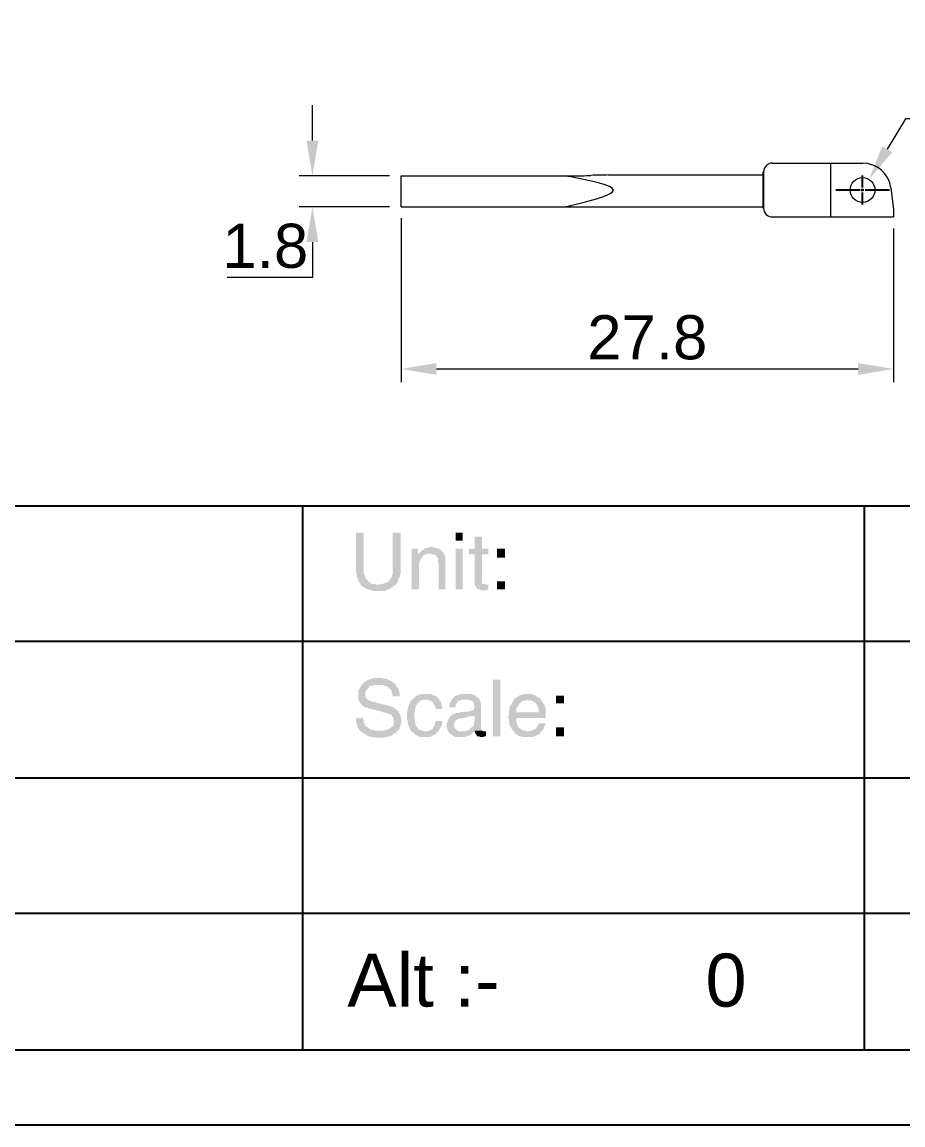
# Model space of a CAD drawing. Header units: millimetres. Extents: x 7018 to 13530, y 4187 to 5692.
# Drawn here: x 7254.3 to 7304.1, y 4951.9 to 5014.3 of the extents above; entities that cross this region are included whole.
import ezdxf

# ---------------------------------------------------------------- set-up
doc = ezdxf.new("R2010")
doc.units = ezdxf.units.MM
doc.linetypes.add('CENTER2', pattern=[28.575, 19.05, -3.175, 3.175, -3.175])
doc.layers.add('Center Line', color=2, linetype='CENTER2')
doc.layers.add('Dimension', color=3, linetype='Continuous')
doc.styles.get("Standard").update_dxf_attribs({"font": 'arial.ttf'})
doc.dimstyles.new('1', dxfattribs={"dimtxt": 2, "dimasz": 2, "dimexe": 0.75, "dimexo": 0.65, "dimgap": 0.5, "dimtad": 1, "dimtoh": 1, "dimdec": 1, "dimzin": 1, "dimdsep": 46, "dimtxsty": 'Standard', "dimcen": 0, "dimclrd": 256, "dimclre": 256, "dimclrt": 256, "dimadec": 0, "dimazin": 0, "dimtfac": 1, "dimtdec": 1, "dimtofl": 0, "dimtmove": 0, "dimatfit": 3, "dimfxl": 0.5, "dimlwd": 9, "dimlwe": 9, "dimarcsym": 0})

# ---------------------------------------------------------------- blocks, each defined once
blk = doc.blocks.new('*U1596')
at = {"layer": 'Center Line', "color": 0, "linetype": 'CENTER2', "transparency": 16777216}
for p, q in [((0, 0.14), (0, 1.52)), ((-0.82, 0), (-0.14, 0)), ((0.14, 0), (0.82, 0)), ((0, -1.52), (0, -0.14))]:
    blk.add_line(p, q, dxfattribs=at)
at = {"layer": 'Center Line', "color": 0, "linetype": 'Continuous', "transparency": 16777216}
for p, q in [((-0.07, 0), (0.07, 0)), ((0, -0.07), (0, 0.07))]:
    blk.add_line(p, q, dxfattribs=at)
blk = doc.blocks.new('*D3086')
at = {"layer": 'Defpoints', "color": 0, "ltscale": 5, "transparency": 16777216}
for p in [(7302.157, 5005.372), (7301.433, 5004.174)]:
    blk.add_point(p, dxfattribs=at)
at = {"layer": 'Dimension', "lineweight": 9, "ltscale": 5, "transparency": 16777216}
for p, q in [((7304.228, 5008.794), (7303.193, 5007.083)), ((7315.747, 5008.794), (7304.228, 5008.794))]:
    blk.add_line(p, q, dxfattribs=at)
at = {"layer": 'Dimension', "ltscale": 5, "transparency": 16777216}
blk.add_solid([(7302.908, 5007.255), (7303.478, 5006.91), (7302.157, 5005.372)], dxfattribs=at)
at = {"layer": 'Dimension', "ltscale": 5, "transparency": 16777216, "insert": (7310.238, 5011.116), "char_height": 2, "attachment_point": 5}
blk.add_mtext('∅1.4{\\H1.5;\\S+0.02^ -0;}', dxfattribs=at)
blk = doc.blocks.new('*D3087')
at = {"layer": 'Defpoints', "color": 0, "ltscale": 5, "transparency": 16777216}
for p in [(7275.695, 5003.823), (7303.542, 5003.25), (7303.542, 4994.647)]:
    blk.add_point(p, dxfattribs=at)
at = {"layer": 'Dimension', "lineweight": 9, "ltscale": 5, "transparency": 16777216}
for p, q in [((7275.695, 5003.173), (7275.695, 4993.897)), ((7303.542, 5002.6), (7303.542, 4993.897)), ((7277.695, 4994.647), (7301.542, 4994.647))]:
    blk.add_line(p, q, dxfattribs=at)
at = {"layer": 'Dimension', "ltscale": 5, "transparency": 16777216}
for points in [[(7277.695, 4994.98), (7277.695, 4994.313), (7275.695, 4994.647)], [(7301.542, 4994.98), (7301.542, 4994.313), (7303.542, 4994.647)]]:
    blk.add_solid(points, dxfattribs=at)
at = {"layer": 'Dimension', "ltscale": 5, "transparency": 16777216, "insert": (7289.619, 4996.423), "char_height": 2.5, "attachment_point": 5}
blk.add_mtext('27.8', dxfattribs=at)
blk = doc.blocks.new('*D3088')
at = {"layer": 'Defpoints', "color": 0, "ltscale": 5, "transparency": 16777216}
for p in [(7275.695, 5005.573), (7270.678, 5003.823), (7275.695, 5003.823)]:
    blk.add_point(p, dxfattribs=at)
at = {"layer": 'Dimension', "lineweight": 9, "ltscale": 5, "transparency": 16777216}
for p, q in [((7270.678, 5007.573), (7270.678, 5009.573)), ((7275.045, 5005.573), (7269.928, 5005.573)), ((7275.045, 5003.823), (7269.928, 5003.823)), ((7270.678, 5001.823), (7270.678, 4999.823)), ((7270.678, 4999.823), (7265.857, 4999.823))]:
    blk.add_line(p, q, dxfattribs=at)
at = {"layer": 'Dimension', "ltscale": 5, "transparency": 16777216}
for points in [[(7270.345, 5007.573), (7271.011, 5007.573), (7270.678, 5005.573)], [(7270.345, 5001.823), (7271.011, 5001.823), (7270.678, 5003.823)]]:
    blk.add_solid(points, dxfattribs=at)
at = {"layer": 'Dimension', "ltscale": 5, "transparency": 16777216, "insert": (7268.017, 5001.599), "char_height": 2.5, "attachment_point": 5}
blk.add_mtext('1.8', dxfattribs=at)

msp = doc.modelspace()

# ---------------------------------------------------------------- hatches: boundary and pattern name
at = {"transparency": 33554559}
for points in [[(7273.585, 4985.378), (7273.134, 4985.378), (7273.134, 4983.166), (7273.179, 4983.076), (7273.179, 4982.895), (7273.224, 4982.805), (7273.269, 4982.715), (7273.269, 4982.624), (7273.314, 4982.579), (7273.359, 4982.534), (7273.405, 4982.444), (7274.397, 4982.444), (7274.307, 4982.444), (7274.217, 4982.489), (7274.036, 4982.489), (7273.991, 4982.534), (7273.901, 4982.579), (7273.856, 4982.624), (7273.811, 4982.67), (7273.766, 4982.715), (7273.72, 4982.76), (7273.675, 4982.85), (7273.675, 4982.895), (7273.63, 4982.986), (7273.585, 4983.076), (7273.585, 4983.347)], [(7275.661, 4985.378), (7275.21, 4985.378), (7275.21, 4983.347), (7275.21, 4983.031), (7275.165, 4982.94), (7275.165, 4982.895), (7275.12, 4982.805), (7275.074, 4982.76), (7275.029, 4982.67), (7274.984, 4982.624), (7274.894, 4982.579), (7274.849, 4982.534), (7274.759, 4982.534), (7274.668, 4982.489), (7274.578, 4982.489), (7274.488, 4982.444), (7273.405, 4982.444), (7273.45, 4982.399), (7273.495, 4982.354), (7273.585, 4982.309), (7273.63, 4982.263), (7273.72, 4982.218), (7273.766, 4982.173), (7273.856, 4982.173), (7273.946, 4982.128), (7274.036, 4982.128), (7274.127, 4982.083), (7274.759, 4982.083), (7274.849, 4982.128), (7274.939, 4982.173), (7274.984, 4982.173), (7275.074, 4982.218), (7275.12, 4982.263), (7275.21, 4982.309), (7275.255, 4982.354), (7275.345, 4982.399), (7275.345, 4982.444), (7275.435, 4982.489), (7275.481, 4982.579), (7275.526, 4982.624), (7275.526, 4982.715), (7275.571, 4982.805), (7275.616, 4982.85), (7275.616, 4982.94), (7275.661, 4983.031), (7275.661, 4983.347)], [(7279.181, 4984.926), (7279.181, 4985.378), (7278.775, 4985.378), (7278.775, 4984.926)], [(7280.265, 4985.152), (7279.858, 4985.152), (7279.858, 4984.475), (7279.543, 4984.475), (7279.543, 4984.159), (7279.858, 4984.159), (7279.858, 4982.444), (7279.904, 4982.354), (7279.949, 4982.309), (7279.949, 4982.263), (7279.994, 4982.218), (7280.039, 4982.173), (7280.129, 4982.173), (7280.22, 4982.128), (7280.49, 4982.128), (7280.626, 4982.173), (7280.626, 4982.444), (7280.49, 4982.444), (7280.4, 4982.489), (7280.31, 4982.489), (7280.265, 4982.534), (7280.265, 4984.159), (7280.626, 4984.159), (7280.626, 4984.475), (7280.265, 4984.475)], [(7276.654, 4984.475), (7276.293, 4984.475), (7276.293, 4982.173), (7276.699, 4982.173), (7276.699, 4983.392), (7276.699, 4983.617), (7276.744, 4983.708), (7276.744, 4983.798), (7276.789, 4983.843), (7276.835, 4983.933), (7276.88, 4983.978), (7276.88, 4983.978), (7276.925, 4984.069), (7276.97, 4984.114), (7276.654, 4984.159)], [(7277.376, 4984.565), (7277.286, 4984.565), (7277.196, 4984.52), (7277.105, 4984.52), (7277.015, 4984.475), (7276.97, 4984.43), (7276.88, 4984.385), (7276.835, 4984.339), (7276.744, 4984.249), (7276.654, 4984.159), (7276.97, 4984.114), (7277.06, 4984.159), (7277.151, 4984.159), (7277.196, 4984.204), (7278.098, 4984.204), (7278.053, 4984.294), (7278.008, 4984.339), (7277.963, 4984.385), (7277.918, 4984.43), (7277.828, 4984.475), (7277.737, 4984.475), (7277.692, 4984.52), (7277.602, 4984.52), (7277.512, 4984.565)], [(7278.098, 4984.204), (7277.286, 4984.204), (7277.376, 4984.204), (7277.466, 4984.159), (7277.557, 4984.159), (7277.647, 4984.114), (7277.692, 4984.069), (7277.692, 4984.024), (7277.737, 4983.978), (7277.782, 4983.933), (7277.782, 4983.708), (7277.828, 4983.617), (7277.828, 4982.173), (7278.189, 4982.173), (7278.189, 4983.978), (7278.143, 4984.069), (7278.143, 4984.159)], [(7279.181, 4982.173), (7279.181, 4984.475), (7278.775, 4984.475), (7278.775, 4982.173)], [(7281.573, 4983.978), (7281.573, 4984.475), (7281.122, 4984.475), (7281.122, 4983.978)], [(7281.573, 4982.173), (7281.573, 4982.624), (7281.122, 4982.624), (7281.122, 4982.173)], [(7273.495, 4976.802), (7273.45, 4976.757), (7273.405, 4976.667), (7273.359, 4976.577), (7273.314, 4976.532), (7273.269, 4976.441), (7273.269, 4975.945), (7273.314, 4975.855), (7273.359, 4975.809), (7273.405, 4975.719), (7273.45, 4975.674), (7273.45, 4975.629), (7273.54, 4975.584), (7273.585, 4975.539), (7273.675, 4975.494), (7273.766, 4975.494), (7273.856, 4975.448), (7273.946, 4975.403), (7274.036, 4975.403), (7274.578, 4975.268), (7274.668, 4975.223), (7274.804, 4975.223), (7274.894, 4975.178), (7274.984, 4975.133), (7275.029, 4975.133), (7275.12, 4975.087), (7275.165, 4975.042), (7275.165, 4975.042), (7275.21, 4974.952), (7275.255, 4974.907), (7275.255, 4974.817), (7275.3, 4974.726), (7275.3, 4974.636), (7275.255, 4974.591), (7275.255, 4974.501), (7275.21, 4974.41), (7275.12, 4974.365), (7275.074, 4974.32), (7275.074, 4974.32), (7274.984, 4974.275), (7274.939, 4974.23), (7274.849, 4974.23), (7274.759, 4974.185), (7274.488, 4974.185), (7273.405, 4974.14), (7273.495, 4974.094), (7273.54, 4974.049), (7273.63, 4974.004), (7273.675, 4973.959), (7273.766, 4973.914), (7273.811, 4973.869), (7273.901, 4973.869), (7273.991, 4973.824), (7274.172, 4973.824), (7274.262, 4973.779), (7274.668, 4973.779), (7274.759, 4973.824), (7274.939, 4973.824), (7274.984, 4973.869), (7275.074, 4973.869), (7275.165, 4973.914), (7275.21, 4973.959), (7275.3, 4974.004), (7275.345, 4974.049), (7275.39, 4974.049), (7275.435, 4974.094), (7275.481, 4974.185), (7275.571, 4974.23), (7275.616, 4974.32), (7275.616, 4974.365), (7275.661, 4974.456), (7275.661, 4974.546), (7275.706, 4974.636), (7275.706, 4974.862), (7275.661, 4974.952), (7275.661, 4975.042), (7275.616, 4975.133), (7275.571, 4975.178), (7275.571, 4975.268), (7275.481, 4975.313), (7275.481, 4975.313), (7275.435, 4975.358), (7275.39, 4975.403), (7275.3, 4975.448), (7275.255, 4975.494), (7275.165, 4975.539), (7275.074, 4975.584), (7274.984, 4975.584), (7274.849, 4975.629), (7274.307, 4975.764), (7274.307, 4975.764), (7274.172, 4975.809), (7274.082, 4975.809), (7273.991, 4975.855), (7273.901, 4975.9), (7273.856, 4975.9), (7273.811, 4975.945), (7273.766, 4975.99), (7273.72, 4976.035), (7273.675, 4976.125), (7273.675, 4976.351), (7273.72, 4976.441), (7273.766, 4976.532), (7273.811, 4976.577), (7273.856, 4976.622), (7273.901, 4976.667), (7273.946, 4976.712), (7274.036, 4976.712), (7274.127, 4976.757), (7274.397, 4976.757)], [(7274.397, 4977.163), (7274.172, 4977.163), (7274.082, 4977.118), (7273.991, 4977.118), (7273.901, 4977.073), (7273.856, 4977.073), (7273.766, 4977.028), (7273.72, 4976.983), (7273.63, 4976.938), (7273.585, 4976.893), (7273.54, 4976.848), (7273.495, 4976.802), (7274.397, 4976.757), (7274.668, 4976.757), (7274.759, 4976.712), (7274.849, 4976.712), (7274.894, 4976.667), (7274.984, 4976.622), (7274.984, 4976.577), (7275.074, 4976.532), (7275.12, 4976.486), (7275.165, 4976.396), (7275.165, 4976.306), (7275.21, 4976.216), (7275.21, 4976.125), (7275.616, 4976.125), (7275.616, 4976.306), (7275.571, 4976.396), (7275.571, 4976.486), (7275.526, 4976.577), (7275.481, 4976.622), (7275.435, 4976.712), (7275.39, 4976.757), (7275.345, 4976.848), (7275.255, 4976.893), (7275.255, 4976.893), (7275.165, 4976.983), (7275.12, 4976.983), (7275.029, 4977.028), (7274.939, 4977.073), (7274.894, 4977.118), (7274.713, 4977.118), (7274.623, 4977.163), (7274.533, 4977.163)], [(7280.896, 4973.869), (7280.896, 4977.073), (7281.303, 4977.073), (7281.303, 4973.869)], [(7277.105, 4976.261), (7276.835, 4976.261), (7276.744, 4976.216), (7276.654, 4976.171), (7276.564, 4976.171), (7276.519, 4976.125), (7276.428, 4976.035), (7276.383, 4975.99), (7276.338, 4975.945), (7277.151, 4975.945), (7277.241, 4975.9), (7277.331, 4975.9), (7277.421, 4975.855), (7277.466, 4975.809), (7277.512, 4975.719), (7277.557, 4975.674), (7277.602, 4975.584), (7277.647, 4975.494), (7277.647, 4975.403), (7278.008, 4975.403), (7278.008, 4975.629), (7277.963, 4975.674), (7277.963, 4975.764), (7277.918, 4975.855), (7277.873, 4975.9), (7277.828, 4975.99), (7277.737, 4976.035), (7277.737, 4976.08), (7277.692, 4976.125), (7277.602, 4976.171), (7277.512, 4976.171), (7277.466, 4976.216), (7277.376, 4976.261), (7277.196, 4976.261)], [(7279.362, 4976.261), (7279.046, 4976.261), (7278.956, 4976.216), (7278.866, 4976.171), (7278.82, 4976.171), (7278.73, 4976.125), (7278.685, 4976.08), (7278.64, 4976.035), (7278.595, 4975.99), (7278.55, 4975.945), (7278.504, 4975.855), (7278.459, 4975.764), (7278.414, 4975.674), (7278.414, 4975.494), (7278.775, 4975.494), (7278.775, 4975.629), (7278.82, 4975.719), (7278.866, 4975.764), (7278.911, 4975.855), (7278.956, 4975.855), (7279.046, 4975.9), (7279.136, 4975.945), (7280.129, 4975.945), (7280.084, 4976.035), (7279.994, 4976.08), (7279.949, 4976.125), (7279.904, 4976.171), (7279.813, 4976.216), (7279.768, 4976.216), (7279.678, 4976.261), (7279.452, 4976.261)], [(7282.882, 4976.261), (7282.657, 4976.261), (7282.566, 4976.216), (7282.476, 4976.216), (7282.386, 4976.171), (7282.341, 4976.125), (7282.25, 4976.08), (7282.205, 4976.035), (7282.115, 4975.99), (7282.07, 4975.945), (7282.882, 4975.9), (7283.063, 4975.9), (7283.153, 4975.855), (7283.198, 4975.809), (7283.288, 4975.764), (7283.334, 4975.719), (7283.334, 4975.719), (7283.379, 4975.629), (7283.424, 4975.584), (7283.424, 4975.494), (7283.469, 4975.403), (7283.469, 4975.223), (7282.205, 4975.223), (7281.799, 4975.178), (7281.799, 4975.087), (7281.754, 4974.997), (7281.754, 4974.907), (7281.799, 4974.817), (7281.799, 4974.636), (7281.844, 4974.546), (7281.844, 4974.456), (7281.889, 4974.41), (7281.935, 4974.32), (7281.98, 4974.23), (7282.025, 4974.185), (7282.07, 4974.14), (7282.882, 4974.14), (7282.792, 4974.14), (7282.702, 4974.185), (7282.612, 4974.185), (7282.521, 4974.23), (7282.476, 4974.275), (7282.386, 4974.32), (7282.341, 4974.365), (7282.341, 4974.41), (7282.296, 4974.456), (7282.25, 4974.546), (7282.25, 4974.591), (7282.205, 4974.681), (7282.205, 4974.907), (7283.875, 4974.907), (7283.875, 4975.403), (7283.83, 4975.494), (7283.83, 4975.584), (7283.785, 4975.674), (7283.74, 4975.719), (7283.695, 4975.809), (7283.65, 4975.855), (7283.604, 4975.945), (7283.559, 4975.99), (7283.514, 4976.035), (7283.424, 4976.08), (7283.379, 4976.125), (7283.288, 4976.171), (7283.243, 4976.216), (7283.153, 4976.216), (7283.063, 4976.261), (7282.973, 4976.261)], [(7284.913, 4975.719), (7284.913, 4976.171), (7284.462, 4976.171), (7284.462, 4975.719)], [(7276.338, 4975.945), (7276.248, 4975.855), (7276.203, 4975.809), (7276.203, 4975.719), (7276.158, 4975.674), (7276.112, 4975.584), (7276.112, 4975.494), (7276.067, 4975.403), (7276.067, 4975.313), (7276.022, 4975.223), (7276.022, 4974.862), (7276.067, 4974.771), (7276.067, 4974.591), (7276.112, 4974.501), (7276.158, 4974.41), (7276.158, 4974.32), (7276.203, 4974.275), (7276.248, 4974.185), (7276.293, 4974.14), (7277.06, 4974.14), (7276.925, 4974.14), (7276.88, 4974.185), (7276.789, 4974.23), (7276.699, 4974.23), (7276.654, 4974.32), (7276.609, 4974.365), (7276.564, 4974.41), (7276.519, 4974.501), (7276.519, 4974.546), (7276.474, 4974.636), (7276.474, 4974.817), (7276.428, 4974.952), (7276.428, 4975.133), (7276.474, 4975.223), (7276.474, 4975.403), (7276.519, 4975.494), (7276.519, 4975.584), (7276.564, 4975.629), (7276.609, 4975.674), (7276.609, 4975.719), (7276.699, 4975.764), (7276.744, 4975.855), (7276.835, 4975.9), (7276.88, 4975.9), (7276.97, 4975.945), (7277.06, 4975.945)], [(7280.129, 4975.945), (7279.317, 4975.945), (7279.497, 4975.945), (7279.543, 4975.9), (7279.633, 4975.9), (7279.723, 4975.855), (7279.768, 4975.809), (7279.813, 4975.719), (7279.813, 4975.629), (7279.858, 4975.539), (7279.858, 4975.539), (7279.813, 4975.448), (7279.813, 4975.403), (7279.768, 4975.358), (7279.678, 4975.313), (7279.633, 4975.313), (7279.543, 4975.268), (7279.046, 4975.223), (7278.911, 4975.178), (7278.82, 4975.178), (7278.73, 4975.133), (7278.685, 4975.133), (7278.595, 4975.087), (7279.858, 4975.042), (7279.858, 4974.726), (7279.813, 4974.636), (7279.813, 4974.501), (7279.768, 4974.41), (7279.678, 4974.365), (7279.633, 4974.32), (7279.588, 4974.275), (7279.543, 4974.23), (7279.452, 4974.185), (7279.362, 4974.185), (7279.272, 4974.14), (7278.369, 4974.14), (7278.414, 4974.049), (7278.504, 4974.004), (7278.55, 4973.959), (7278.595, 4973.914), (7278.685, 4973.869), (7278.775, 4973.824), (7279.317, 4973.824), (7279.362, 4973.869), (7279.452, 4973.869), (7279.543, 4973.914), (7279.633, 4973.959), (7279.678, 4974.004), (7279.768, 4974.094), (7279.768, 4974.094), (7279.858, 4974.185), (7280.265, 4974.185), (7280.22, 4974.275), (7280.22, 4975.719), (7280.174, 4975.809), (7280.174, 4975.9)], [(7282.07, 4975.945), (7282.07, 4975.9), (7281.98, 4975.809), (7281.98, 4975.764), (7281.935, 4975.674), (7281.889, 4975.629), (7281.844, 4975.539), (7281.844, 4975.448), (7281.799, 4975.358), (7281.799, 4975.178), (7282.205, 4975.223), (7282.205, 4975.403), (7282.25, 4975.494), (7282.296, 4975.539), (7282.341, 4975.629), (7282.386, 4975.674), (7282.386, 4975.719), (7282.476, 4975.764), (7282.521, 4975.855), (7282.612, 4975.855), (7282.702, 4975.9), (7282.882, 4975.9)], [(7273.54, 4974.907), (7273.134, 4974.907), (7273.134, 4974.726), (7273.179, 4974.636), (7273.179, 4974.546), (7273.224, 4974.501), (7273.224, 4974.41), (7273.269, 4974.32), (7273.314, 4974.275), (7273.359, 4974.185), (7273.405, 4974.14), (7274.488, 4974.185), (7274.172, 4974.185), (7274.082, 4974.23), (7273.991, 4974.23), (7273.946, 4974.275), (7273.856, 4974.32), (7273.811, 4974.365), (7273.766, 4974.365), (7273.72, 4974.41), (7273.675, 4974.501), (7273.63, 4974.546), (7273.585, 4974.636), (7273.585, 4974.726), (7273.54, 4974.817)], [(7278.595, 4975.087), (7278.55, 4975.042), (7278.459, 4974.997), (7278.459, 4974.952), (7278.414, 4974.907), (7278.369, 4974.817), (7278.324, 4974.771), (7278.324, 4974.681), (7278.279, 4974.591), (7278.279, 4974.365), (7278.324, 4974.275), (7278.324, 4974.185), (7278.369, 4974.14), (7279.091, 4974.14), (7278.956, 4974.14), (7278.866, 4974.185), (7278.82, 4974.23), (7278.775, 4974.275), (7278.73, 4974.365), (7278.685, 4974.456), (7278.685, 4974.591), (7278.73, 4974.681), (7278.775, 4974.726), (7278.82, 4974.771), (7278.866, 4974.817), (7278.956, 4974.862), (7279.046, 4974.862), (7279.136, 4974.907), (7279.227, 4974.907), (7279.588, 4974.997), (7279.768, 4974.997), (7279.858, 4975.042)], [(7278.008, 4974.726), (7277.647, 4974.726), (7277.647, 4974.681), (7277.602, 4974.591), (7277.602, 4974.501), (7277.557, 4974.41), (7277.512, 4974.365), (7277.466, 4974.275), (7277.376, 4974.23), (7277.331, 4974.185), (7277.241, 4974.185), (7277.151, 4974.14), (7276.293, 4974.14), (7276.338, 4974.094), (7276.428, 4974.049), (7276.474, 4973.959), (7276.564, 4973.914), (7276.609, 4973.914), (7276.699, 4973.869), (7276.789, 4973.824), (7277.331, 4973.824), (7277.421, 4973.869), (7277.512, 4973.914), (7277.602, 4973.959), (7277.647, 4974.004), (7277.692, 4974.049), (7277.737, 4974.094), (7277.782, 4974.14), (7277.828, 4974.185), (7277.873, 4974.275), (7277.918, 4974.365), (7277.963, 4974.41), (7278.008, 4974.501), (7278.008, 4974.591)], [(7283.875, 4974.591), (7283.469, 4974.591), (7283.469, 4974.546), (7283.424, 4974.456), (7283.379, 4974.41), (7283.334, 4974.32), (7283.243, 4974.275), (7283.198, 4974.23), (7283.108, 4974.185), (7283.063, 4974.185), (7282.973, 4974.14), (7282.07, 4974.14), (7282.115, 4974.049), (7282.16, 4974.004), (7282.25, 4973.959), (7282.296, 4973.914), (7282.386, 4973.869), (7282.476, 4973.869), (7282.566, 4973.824), (7283.153, 4973.824), (7283.198, 4973.869), (7283.288, 4973.869), (7283.379, 4973.914), (7283.424, 4973.959), (7283.514, 4974.004), (7283.559, 4974.049), (7283.604, 4974.14), (7283.695, 4974.185), (7283.74, 4974.275), (7283.785, 4974.32), (7283.785, 4974.41), (7283.83, 4974.501)], [(7284.913, 4973.869), (7284.913, 4974.365), (7284.462, 4974.365), (7284.462, 4973.869)], [(7280.265, 4974.185), (7279.858, 4974.185), (7279.858, 4974.094), (7280.355, 4974.14), (7280.355, 4974.14)], [(7280.49, 4974.14), (7280.355, 4974.14), (7279.858, 4974.094), (7279.904, 4974.004), (7279.949, 4973.959), (7279.949, 4973.959), (7279.994, 4973.869), (7280.084, 4973.869), (7280.174, 4973.824), (7280.355, 4973.824), (7280.4, 4973.869), (7280.49, 4973.869)]]:
    msp.add_hatch(color=256, dxfattribs=at).paths.add_polyline_path(points)

# ---------------------------------------------------------------- linework, layer by layer
at = {"linetype": 'Continuous', "lineweight": 20}
for p, q in [((7296.695, 5006.295), (7301.805, 5006.295)), ((7296.695, 5003.25), (7303.542, 5003.25))]:
    msp.add_line(p, q, dxfattribs=at)
at = {"lineweight": 20}
for p, q in [((7299.995, 5003.25), (7299.995, 5006.295)), ((7275.695, 5005.573), (7285.431, 5005.573)), ((7275.695, 5003.823), (7275.695, 5005.573)), ((7287.431, 5005.623), (7296.195, 5005.623)), ((7275.695, 5003.823), (7296.195, 5003.823))]:
    msp.add_line(p, q, dxfattribs=at)
at = {"ltscale": 5}
msp.add_line((7296.195, 5003.75), (7296.195, 5005.795), dxfattribs=at)
at = {"color": 7, "linetype": 'Continuous', "lineweight": 20, "ltscale": 0.041093}
msp.add_line((7303.393, 5004.89), (7303.542, 5003.673), dxfattribs=at)
at = {"color": 7, "linetype": 'Continuous', "lineweight": 20, "ltscale": 0.100787}
msp.add_line((7303.542, 5003.673), (7303.542, 5003.25), dxfattribs=at)
msp.add_line((7024.708, 4956.132), (7433.963, 4956.132))
msp.add_lwpolyline([(7438.001, 4951.873), (7438.001, 5248.873), (7018.001, 5248.873), (7018.001, 4951.873)], close=True)
for points in [[(7037.526, 4986.912), (7433.963, 4986.912)], [(7270.11, 4986.912), (7270.11, 4956.132)], [(7301.883, 4986.912), (7301.883, 4956.132)], [(7037.526, 4979.24), (7333.656, 4979.24)], [(7037.526, 4971.522), (7386.596, 4971.522)], [(7037.526, 4963.849), (7333.656, 4963.849)]]:
    msp.add_lwpolyline(points)
at = {"linetype": 'Continuous', "lineweight": 20}
msp.add_circle((7301.795, 5004.773), 0.7, dxfattribs=at)
at = {"lineweight": 20}
for centre, radius, start, end in [((7296.695, 5005.795), 0.5, 90, 180), ((7285.431, 5025.573), 20, 270, 272.86509), ((7287.431, 4985.623), 20, 90, 92.86509), ((7296.695, 5003.75), 0.5, 180, 270)]:
    msp.add_arc(centre, radius, start, end, dxfattribs=at)
at = {"linetype": 'Continuous', "lineweight": 20}
msp.add_arc((7301.805, 5004.695), 1.6, 7, 90, dxfattribs=at)
at = {"lineweight": 20}
msp.add_open_spline([(7284.992, 5003.823), (7285.06, 5003.839), (7285.127, 5003.856), (7285.195, 5003.873), (7285.195, 5003.873), (7285.195, 5003.873), (7285.195, 5003.873), (7286.454, 5004.184), (7288.951, 5004.8), (7286.44, 5005.289), (7285.195, 5005.532), (7285.195, 5005.532), (7285.195, 5005.532), (7285.195, 5005.532), (7285.125, 5005.545), (7285.054, 5005.559), (7284.984, 5005.573)], degree=3, knots=[-0.142702, -0.142702, -0.142702, -0.142702, -0.000002, -0.000002, -0.000002, 0, 0, 0, 2.660913, 5.277743, 5.277743, 5.277743, 5.277745, 5.277745, 5.277745, 5.425371, 5.425371, 5.425371, 5.425371], dxfattribs=at)

# ---------------------------------------------------------------- block references
at = {"layer": 'Center Line', "linetype": 'CENTER2', "rotation": 89.99999999999999}
msp.add_blockref('*U1596', (7301.795, 5004.773), dxfattribs=at)

# ---------------------------------------------------------------- texts
at = {"insert": (7289.827, 4960.047), "char_height": 2.99966, "width": 34.34827, "attachment_point": 5}
msp.add_mtext('\\pxql;Alt :-          0', dxfattribs=at)

# ---------------------------------------------------------------- dimensions: what is measured, and where the dimension line sits
at = {"layer": 'Dimension', "ltscale": 5}
dim = msp.add_diameter_dim_2p(p1=(7301.433, 5004.174), p2=(7302.157, 5005.372), dimstyle='1', override={"dimgap": 0.5, "dimtol": 1, "dimlim": 0, "dimtp": 0.02, "dimtm": 1e-09, "dimtfac": 0.75, "dimtdec": 2}, dxfattribs=at)
dim.commit()
dim.dimension.update_dxf_attribs({"geometry": '*D3086', "text_midpoint": (7310.238, 5011.116)})
dim = msp.add_linear_dim(base=(7270.67811523, 5003.822743846), p1=(7275.695022665, 5005.572743846), p2=(7275.695022665, 5003.822743846), angle=90, dimstyle='1', override={"dimtxt": 2.5}, dxfattribs=at)
dim.commit()
dim.dimension.update_dxf_attribs({"geometry": '*D3088', "text_midpoint": (7268.017474029, 5001.599176315)})
dim = msp.add_linear_dim(base=(7303.542, 4994.647), p1=(7275.695, 5003.823), p2=(7303.542, 5003.25), dimstyle='1', override={"dimtxt": 2.5}, dxfattribs=at)
dim.commit()
dim.dimension.update_dxf_attribs({"geometry": '*D3087', "text_midpoint": (7289.619, 4994.647), "dimtype": 160})

doc.saveas('drawing.dxf')
